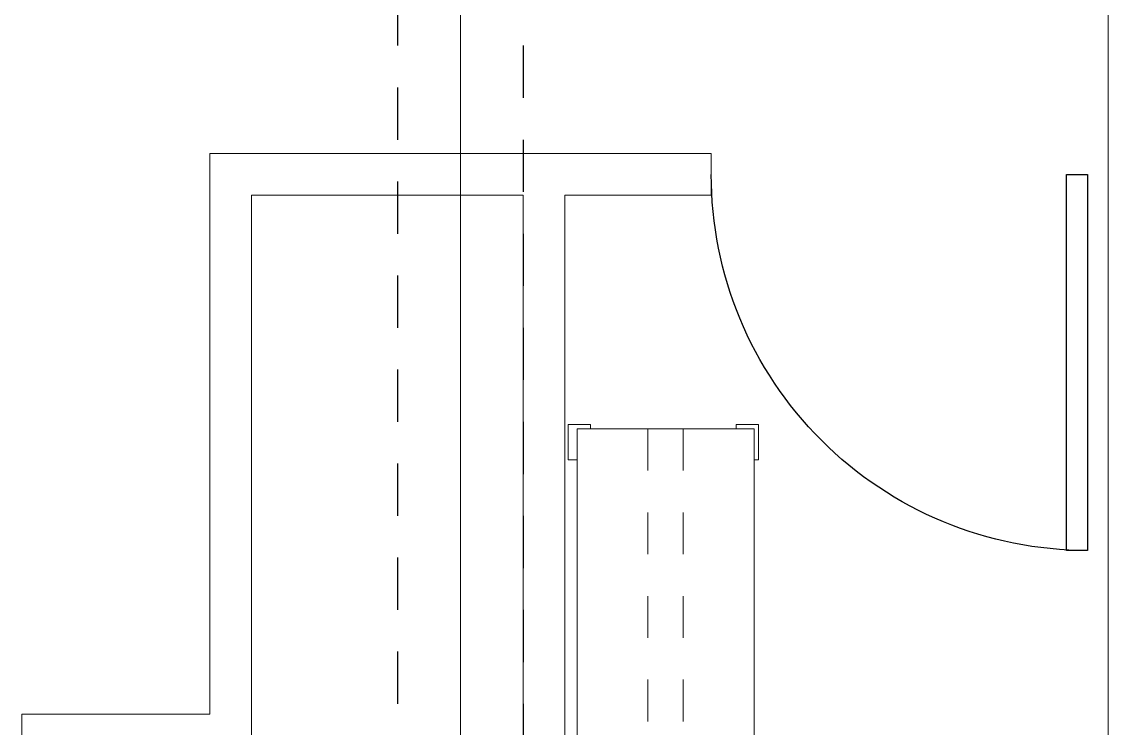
# Model space of a CAD drawing. Header units: metres. Extents: x -22 to 564, y 0 to 143.
# Drawn here: x 294.789 to 297.389, y 35.817 to 37.507 of the extents above; entities that cross this region are included whole.
import ezdxf

# ---------------------------------------------------------------- set-up
doc = ezdxf.new("R2010")
doc.units = ezdxf.units.M
for name, pattern in [('EJES630', [6.3, 5.5, -0.4, 0, -0.4]), ('XREF 3N NEURO-ONCOLOGIA$0$HIDDEN2', [0.1875, 0.125, -0.0625]), ('XREF 3N NEURO-ONCOLOGIA$0$PDF_IMPORT', [1, 0.8, -0.2])]:
    doc.linetypes.add(name, pattern=pattern)
doc.layers.add('EJES', color=11, linetype='EJES630', lineweight=0)
doc.layers.add('XREF 3N NEURO-ONCOLOGIA$0$MUROS DE TABLAROCA', color=150, linetype='Continuous', lineweight=13)
for name, color, linetype in [('XREF 3N NEURO-ONCOLOGIA$0$CONTRAVENTEOS', 6, 'XREF 3N NEURO-ONCOLOGIA$0$HIDDEN2'), ('XREF 3N NEURO-ONCOLOGIA$0$MOBILIARIO', 161, 'Continuous'), ('XREF 3N NEURO-ONCOLOGIA$0$PUERTAS', 253, 'Continuous')]:
    doc.layers.add(name, color=color, linetype=linetype)

# ---------------------------------------------------------------- blocks, each defined once
blk = doc.blocks.new('XREF 3N NEURO-ONCOLOGIA$0$A$Ce8e868ac')
at = {"layer": 'XREF 3N NEURO-ONCOLOGIA$0$MOBILIARIO', "lineweight": 0}
for points in [[(0.3289, 0.1603), (0.3078, 0.1603), (0.3077, 0.2449), (0.3607, 0.2449), (0.3607, 0.2343)], [(0.7522, 0.1603), (0.7628, 0.1603), (0.7628, 0.245), (0.7099, 0.245), (0.7099, 0.2344)], [(0.329, -0.57), (0.3079, -0.57), (0.3079, -0.6546), (0.3608, -0.6546), (0.3608, -0.644)], [(0.7523, -0.5699), (0.7629, -0.5699), (0.7629, -0.6546), (0.71, -0.6546), (0.71, -0.644)]]:
    blk.add_lwpolyline(points, dxfattribs=at)
blk.add_lwpolyline([(0.3289, 0.2343), (0.7522, 0.2344), (0.7523, -0.644), (0.329, -0.644)], close=True, dxfattribs=at)
at = {"layer": 'XREF 3N NEURO-ONCOLOGIA$0$MOBILIARIO', "linetype": 'XREF 3N NEURO-ONCOLOGIA$0$PDF_IMPORT', "lineweight": 0, "ltscale": 0.031748}
for points in [[(0.4984, -0.644), (0.4982, 0.2344)], [(0.583, -0.644), (0.5829, 0.2344)]]:
    blk.add_lwpolyline(points, dxfattribs=at)
blk = doc.blocks.new('XREF 3N NEURO-ONCOLOGIA')
at = {"layer": 'XREF 3N NEURO-ONCOLOGIA$0$CONTRAVENTEOS', "elevation": 0}
blk.add_lwpolyline([(2.258, 41.5401), (8.108, 41.5401), (8.108, 41.2401), (2.258, 41.2401)], close=True, dxfattribs=at)
at = {"layer": 'XREF 3N NEURO-ONCOLOGIA$0$MUROS DE TABLAROCA', "lineweight": 0}
for p, q in [((3.583, 42.4401), (3.483, 42.4401)), ((3.583, 42.4401), (3.583, 41.9901)), ((4.925, 41.9901, 0), (3.583, 41.9901, 0)), ((4.825, 41.8901, 0), (1.258, 41.8901))]:
    blk.add_line(p, q, dxfattribs=at)
at = {"layer": 'XREF 3N NEURO-ONCOLOGIA$0$MUROS DE TABLAROCA'}
for p, q in [((4.925, 41.9901, 0), (4.925, 40.7901, 0)), ((4.825, 41.2401, 0), (4.825, 41.8901, 0)), ((2.258, 41.2401, 0), (4.825, 41.2401, 0)), ((2.258, 41.1401, 0), (4.825, 41.1401, 0)), ((4.825, 40.7901, 0), (4.825, 41.1401, 0)), ((4.925, 40.7901, 0), (4.825, 40.7901, 0)), ((2.008, 39.8401), (9.008, 39.8401))]:
    blk.add_line(p, q, dxfattribs=at)
at = {"layer": 'XREF 3N NEURO-ONCOLOGIA$0$PUERTAS', "elevation": 0}
blk.add_lwpolyline([(3.975, 39.8901), (3.975, 39.9401), (4.875, 39.9401), (4.875, 39.8901), (3.975, 39.8901, -0.414214), (4.875, 40.7901)], format="xyb", dxfattribs=at)
at = {"layer": 'XREF 3N NEURO-ONCOLOGIA$0$MOBILIARIO', "xscale": -1, "rotation": 90.01647702394797}
blk.add_blockref('XREF 3N NEURO-ONCOLOGIA$0$A$Ce8e868ac', (3.6219, 41.4399), dxfattribs=at)

msp = doc.modelspace()

# ---------------------------------------------------------------- block references
at = {"rotation": 90}
msp.add_blockref('XREF 3N NEURO-ONCOLOGIA', (337.2286, 32.2671), dxfattribs=at)

# ---------------------------------------------------------------- next in the draw order: linework, layer by layer
at = {"layer": 'EJES'}
msp.add_line((295.8386, 33.1628), (295.8386, 58.5478), dxfattribs=at)

doc.saveas('drawing.dxf')
